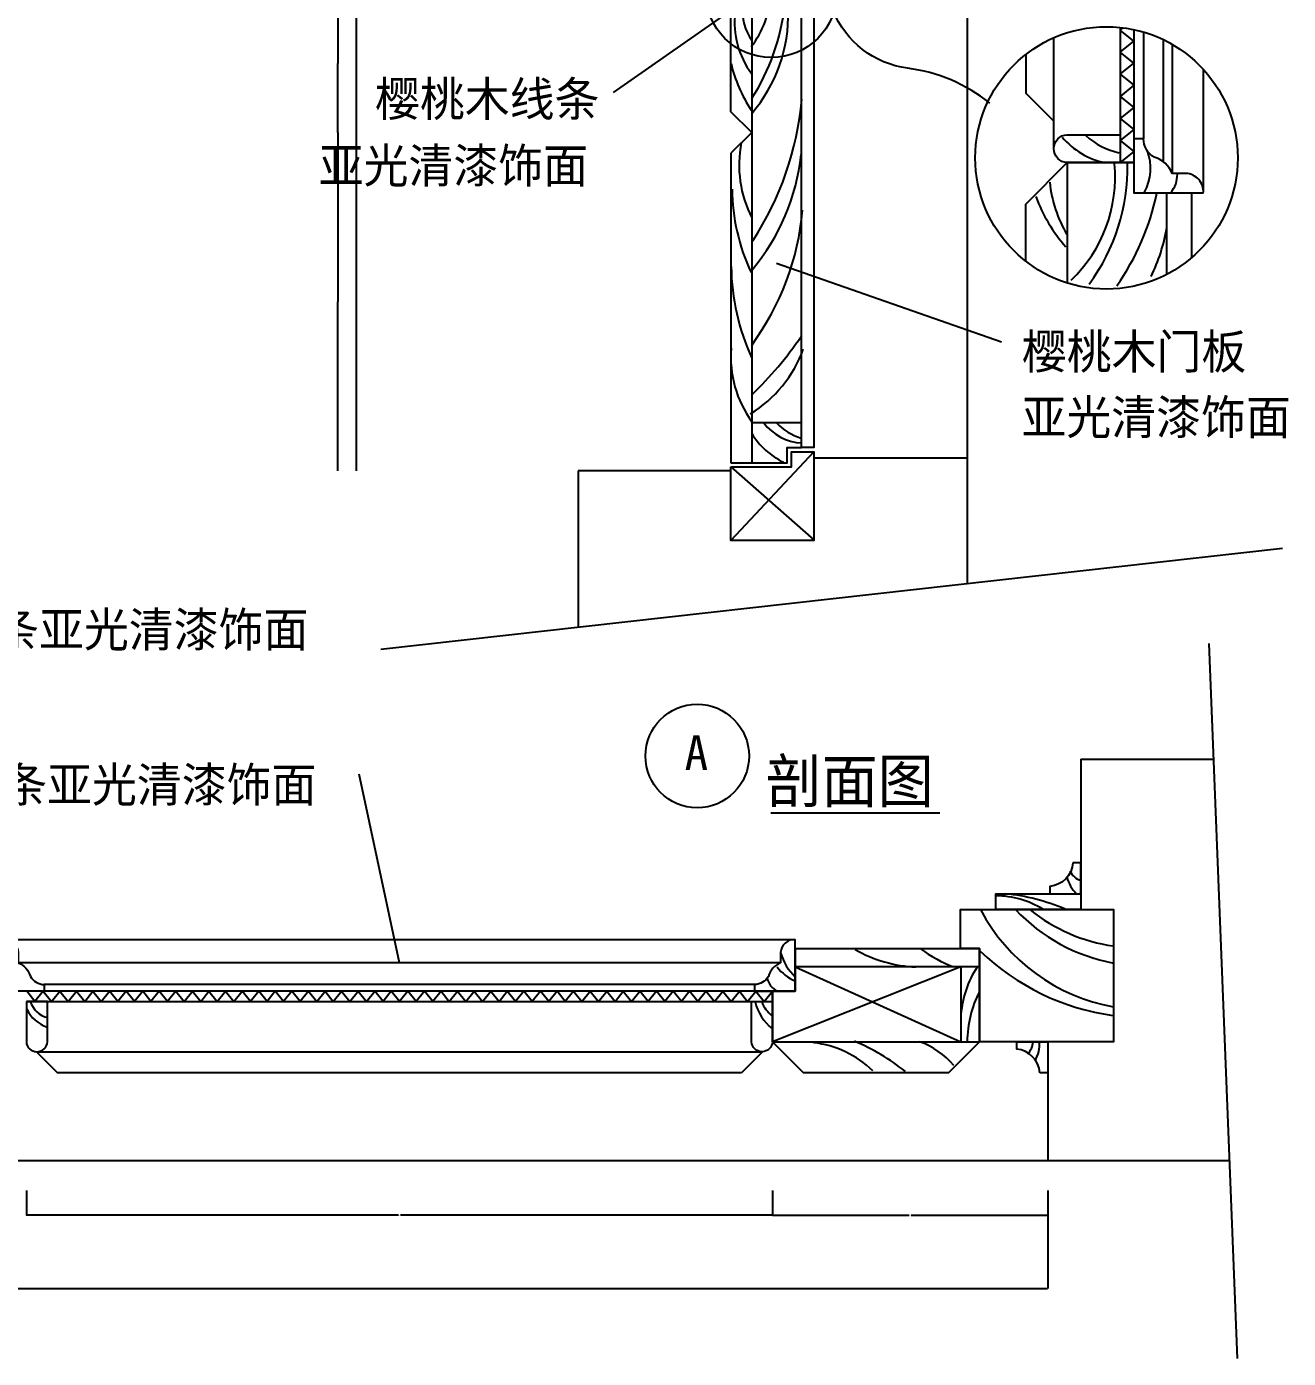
# Model space of a CAD drawing. Header units: metres. Extents: x 98 to 4434, y 156 to 5899.
# Drawn here: x 2580 to 4407, y 311 to 2239 of the extents above; entities that cross this region are included whole.
import ezdxf

# ---------------------------------------------------------------- set-up
doc = ezdxf.new("R2010")
doc.units = ezdxf.units.M
for name, color, linetype in [('2', 2, 'Continuous'), ('3', 3, 'Continuous'), ('4', 4, 'Continuous'), ('7', 7, 'Continuous'), ('BH', 3, 'Continuous'), ('DIM', 3, 'Continuous'), ('TEXT', 3, 'Continuous')]:
    doc.layers.add(name, color=color, linetype=linetype)
doc.dimstyles.get("Standard").update_dxf_attribs({"dimtxt": 2.5, "dimasz": 2.5, "dimexe": 1.25, "dimexo": 0.625, "dimtad": 1, "dimcen": 2.5, "dimazin": 3, "dimtfac": 1, "dimtmove": 0, "dimatfit": 3})

# ---------------------------------------------------------------- blocks, each defined once
blk = doc.blocks.new('*D1')
for p, q in [((2579.2, 553.86), (2579.2, 517.85)), ((3659.66, 553.86), (3659.66, 517.85)), ((3117.93, 517.85), (2578.95, 517.85)), ((3659.91, 517.85), (3120.93, 517.85))]:
    blk.add_line(p, q)
at = {"layer": 'Defpoints'}
for p in [(2579.2, 553.86), (3659.66, 553.86), (3659.66, 517.85)]:
    blk.add_point(p, dxfattribs=at)
at = {"layer": 'DIM', "insert": (3119.43, 517.85), "char_height": 1, "attachment_point": 5}
blk.add_mtext('360', dxfattribs=at)
blk = doc.blocks.new('*D2')
for p, q in [((380.03, 532.75), (380.03, 411.59)), ((4058.37, 532.75), (4058.37, 411.59)), ((380.28, 411.59), (2217.2, 411.59)), ((2221.2, 411.59), (4058.12, 411.59))]:
    blk.add_line(p, q)
at = {"layer": 'Defpoints'}
for p in [(380.03, 532.75), (4058.37, 532.75), (380.03, 411.59)]:
    blk.add_point(p, dxfattribs=at)
at = {"layer": 'DIM', "insert": (2219.2, 411.59), "char_height": 1, "attachment_point": 5}
blk.add_mtext('1200', dxfattribs=at)
blk = doc.blocks.new('*D4')
for p, q in [((3057.31, 5163.41), (3057.31, 3379.79)), ((3057.06, 3379.79), (3056.81, 3379.79)), ((3057.31, 1596.17), (3057.31, 3379.79)), ((3057.31, 3379.79), (3057.31, 3379.79)), ((3057.56, 3379.79), (3057.81, 3379.79))]:
    blk.add_line(p, q)
at = {"layer": 'Defpoints'}
for p in [(3057.31, 5163.41), (3057.31, 3379.79), (3057.31, 1596.17)]:
    blk.add_point(p, dxfattribs=at)
at = {"layer": 'DIM', "insert": (3057.31, 3380.915), "char_height": 1, "attachment_point": 5}
blk.add_mtext('3000', dxfattribs=at)
blk = doc.blocks.new('*D27')
for p, q in [((3030.19, 2085.97), (3030.19, 1841.07)), ((3029.94, 1841.07), (3029.69, 1841.07)), ((3030.19, 1596.17), (3030.19, 1841.07)), ((3030.19, 1841.07), (3030.19, 1841.07)), ((3030.44, 1841.07), (3030.69, 1841.07))]:
    blk.add_line(p, q)
at = {"layer": 'Defpoints'}
for p in [(3030.19, 2085.97), (3030.19, 1841.07), (3030.19, 1596.17)]:
    blk.add_point(p, dxfattribs=at)
at = {"layer": 'DIM', "insert": (3030.19, 1842.195), "char_height": 1, "attachment_point": 5}
blk.add_mtext('240', dxfattribs=at)
blk = doc.blocks.new('*D29')
for p, q in [((3030.19, 2285.97), (3030.19, 2185.97)), ((3029.94, 2185.97), (3029.69, 2185.97)), ((3030.19, 2085.97), (3030.19, 2185.97)), ((3030.19, 2185.97), (3030.19, 2185.97)), ((3030.44, 2185.97), (3030.69, 2185.97))]:
    blk.add_line(p, q)
at = {"layer": 'Defpoints'}
for p in [(3030.19, 2285.97), (3030.19, 2185.97), (3030.19, 2085.97)]:
    blk.add_point(p, dxfattribs=at)
at = {"layer": 'DIM', "insert": (3030.19, 2187.095), "char_height": 1, "attachment_point": 5}
blk.add_mtext('100', dxfattribs=at)
blk = doc.blocks.new('*D51')
for p, q in [((3659.66, 553.86), (3659.66, 517.85)), ((4058.37, 553.86), (4058.37, 517.85)), ((3659.91, 517.85), (3857.515, 517.85)), ((3860.515, 517.85), (4058.12, 517.85))]:
    blk.add_line(p, q)
at = {"layer": 'Defpoints'}
for p in [(3659.66, 553.86), (4058.37, 553.86), (3659.66, 517.85)]:
    blk.add_point(p, dxfattribs=at)
at = {"layer": 'DIM', "insert": (3859.015, 517.85), "char_height": 1, "attachment_point": 5}
blk.add_mtext('120', dxfattribs=at)

msp = doc.modelspace()

# ---------------------------------------------------------------- hatches: boundary and pattern name
at = {"layer": 'BH'}
h = msp.add_hatch(dxfattribs=at)
h.set_pattern_fill('ANSI31', scale=1000)
h.paths.add_polyline_path([(3941.71, 1614.46), (3719.38, 1614.46), (3719.38, 1495.34), (3599.54, 1495.34), (3599.54, 1596.03), (3378.43, 1596.03), (3378.43, 1369.91), (3941.71, 1433.02)])
h = msp.add_hatch(dxfattribs=at)
h.set_pattern_fill('ANSI31', scale=1000)
h.paths.add_polyline_path([(4298.25, 1178.65), (4106.35, 1178.65), (4106.35, 960.95), (4153.48, 960.95), (4153.48, 769.28), (4058.37, 769.28), (4058.37, 724.28), (4058.37, 596.59), (4321.26, 596.59)])
h.paths.add_polyline_path([(332.05, 1178.65), (104.74, 1178.65), (127.75, 596.59), (380.03, 596.59), (380.03, 769.28), (284.92, 769.28), (284.92, 960.95), (332.05, 960.95), (332.05, 983.42)])

# ---------------------------------------------------------------- linework, layer by layer
at = {"layer": '2'}
for points in [[(3941.71, 1614.46), (3719.38, 1614.46), (3719.38, 1495.34), (3599.54, 1495.34), (3599.54, 1596.03), (3378.43, 1596.03)], [(4106.35, 1178.65), (4106.35, 960.95), (4153.48, 960.95), (4153.48, 769.28), (4058.37, 769.28), (4058.37, 596.59)]]:
    msp.add_lwpolyline(points, dxfattribs=at)
at = {"layer": '3'}
for p, q in [((4196.7, 2231.73), (4196.7, 2077.01)), ((4225.21, 2220.83), (4225.21, 2043.96)), ((4238.55, 2213.8), (4238.55, 2026.76)), ((3671.45, 883.31), (2567.42, 883.31)), ((3634.04, 851.92), (2605.11, 851.92))]:
    msp.add_line(p, q, dxfattribs=at)
at = {"layer": '4'}
for p, q in [((3701.73, 1629.73), (3701.73, 2264.14)), ((3599.54, 2116.12), (3599.54, 2256.12)), ((4067.1, 2062.72), (4067.1, 2223.39)), ((3629.54, 2086.12), (3599.54, 2116.12)), ((3629.54, 2086.12), (3599.54, 2116.12)), ((3629.54, 2086.12), (3599.54, 2056.12)), ((3599.54, 2056.12), (3599.54, 1607.67)), ((4026.51, 1982.47), (4086.51, 2042.47)), ((4086.51, 2042.47), (4026.51, 1982.47)), ((4086.51, 2042.47), (4182.95, 2042.47)), ((4182.95, 2042.47), (4086.51, 2042.47)), ((4086.51, 2042.47), (4182.95, 2042.47)), ((4230.9, 1880.73), (4230.9, 1998.52)), ((4266.19, 1998.52), (4266.19, 1904.4)), ((4026.51, 1899.55), (4026.51, 1982.47)), ((3692.62, 842.51), (3692.62, 904.04)), ((3692.62, 904.04), (3692.62, 842.51)), ((3959.66, 877.57), (3692.62, 877.57)), ((3932.39, 877.57), (3932.39, 769.28)), ((3659.66, 842.51), (3692.62, 842.51)), ((3692.62, 842.51), (3659.66, 842.51)), ((3663.19, 842.51), (3692.62, 842.51)), ((2594.39, 754.73), (3644.47, 754.73))]:
    msp.add_line(p, q, dxfattribs=at)
for points in [[(4162.95, 2042.47), (4086.51, 2042.47, -0.96), (4086.51, 2082.97), (4162.95, 2082.97)], [(4258.47, 2026.76), (4238.55, 2026.76, 0.24), (4212.25, 2050.18, -0.25), (4196.8, 2077.01), (4182.95, 2077.01), (4182.95, 1998.52), (4283.52, 1998.52), (4283.52, 1998.52, 0.43)], [(4094.78, 1028.42, -0.37), (4061.35, 994.24), (4061.35, 983.42), (4106.35, 983.42), (4106.35, 1028.42)], [(2567.42, 898.25), (2567.42, 883.31, -0.24), (2584.98, 863.58, 0.25), (2605.11, 851.99), (2605.11, 842.51), (2546.24, 842.51), (2546.24, 917.03), (2546.24, 917.03, -0.43)], [(3671.45, 898.25), (3671.45, 883.31, 0.24), (3653.88, 863.58, -0.25), (3633.75, 851.99), (3633.75, 842.51), (3692.62, 842.51), (3692.62, 917.03), (3692.62, 917.03, 0.43)], [(2579.2, 827.51), (2579.2, 769.28, 0.96), (2609.58, 769.28), (2609.58, 827.51)], [(3659.66, 827.51), (3659.66, 769.28, -0.96), (3629.28, 769.28), (3629.28, 827.51)], [(4046.79, 724.28, 0.37), (4013.37, 758.46), (4013.37, 769.28), (4058.37, 769.28), (4058.37, 724.28)]]:
    msp.add_lwpolyline(points, format="xyb", close=True, dxfattribs=at)
for points in [[(3599.54, 1607.67), (3681.03, 1607.67), (3681.03, 1629.73), (3701.73, 1629.73)], [(3659.66, 769.28), (3659.66, 842.51), (3659.66, 769.28), (3659.66, 842.51), (3692.62, 842.51), (3692.62, 904.04), (3959.66, 904.04), (3959.66, 842.51), (3959.66, 842.51), (3959.66, 769.28), (3914.66, 724.28), (3704.66, 724.28), (3659.66, 769.28), (3704.66, 724.28)]]:
    msp.add_lwpolyline(points, dxfattribs=at)
for points in [[(3599.54, 1601.67), (3687.03, 1601.67), (3687.03, 1623.73), (3719.38, 1623.73), (3719.38, 1495.34), (3599.54, 1495.34)], [(4106.35, 960.95), (3983.27, 960.95), (3983.27, 983.42), (4106.35, 983.42)], [(3931.95, 904.04), (3931.95, 960.95), (4153.48, 960.95), (4153.48, 769.28), (3959.66, 769.28), (3959.66, 904.04)]]:
    msp.add_lwpolyline(points, close=True, dxfattribs=at)
at = {"layer": '7'}
for p, q in [((3629.54, 2286.12), (3629.54, 1607.67)), ((4162.95, 2238.35), (4162.95, 2082.97)), ((4182.95, 2234.94), (4182.95, 2077.01)), ((4026.51, 2199.18), (4026.51, 2142.97)), ((4283.52, 2177.65), (4283.52, 2002.74)), ((4067.1, 2102.38), (4026.51, 2142.97)), ((4086.51, 2042.47), (4086.51, 1868.07)), ((3701.73, 1665.65), (3629.54, 1665.65)), ((3692.62, 917.03), (2549.4, 917.03)), ((3659.66, 842.51), (2605.11, 842.51)), ((2579.2, 827.51), (3633.75, 827.51)), ((2593.74, 754.74), (2624.2, 724.28)), ((3645.12, 754.74), (3614.66, 724.28)), ((3659.66, 769.28), (3959.66, 769.28)), ((3614.66, 724.28), (2624.2, 724.28))]:
    msp.add_line(p, q, dxfattribs=at)
msp.add_lwpolyline([(3719.38, 2264.14), (3719.38, 1629.73), (3701.73, 1629.73)], dxfattribs=at)
at = {"layer": 'BH'}
for p, q in [((3719.38, 1623.73), (3599.54, 1495.34)), ((3599.54, 1601.67), (3719.38, 1496.15)), ((4106.35, 1178.65), (4298.25, 1178.65)), ((3932.39, 877.57), (3659.66, 769.28)), ((3692.62, 877.57), (3932.39, 769.28))]:
    msp.add_line(p, q, dxfattribs=at)
for points in [[(4162.95, 2170.47), (4182.95, 2186.47), (4162.95, 2202.47), (4182.95, 2218.47), (4162.95, 2234.47), (4167.2, 2237.87)], [(4162.95, 2170.47), (4182.95, 2154.47), (4162.95, 2138.47), (4182.95, 2122.47), (4162.95, 2106.47), (4182.95, 2090.47), (4162.95, 2074.47), (4182.95, 2058.47), (4162.95, 2042.47)], [(2603.66, 842.51), (2591.66, 827.51), (2579.66, 842.51), (2579.2, 841.93)], [(2603.66, 842.51), (2615.66, 827.51), (2627.66, 842.51), (2639.66, 827.51), (2651.66, 842.51), (2663.66, 827.51), (2675.66, 842.51), (2687.66, 827.51), (2699.66, 842.51)], [(2795.66, 842.51), (2783.66, 827.51), (2771.66, 842.51), (2759.66, 827.51), (2747.66, 842.51), (2735.66, 827.51), (2723.66, 842.51), (2711.66, 827.51), (2699.66, 842.51)], [(2795.66, 842.51), (2807.66, 827.51), (2819.66, 842.51), (2831.66, 827.51), (2843.66, 842.51), (2855.66, 827.51), (2867.66, 842.51), (2879.66, 827.51), (2891.66, 842.51)], [(2987.66, 842.51), (2975.66, 827.51), (2963.66, 842.51), (2951.66, 827.51), (2939.66, 842.51), (2927.66, 827.51), (2915.66, 842.51), (2903.66, 827.51), (2891.66, 842.51)], [(2987.66, 842.51), (2999.66, 827.51), (3011.66, 842.51), (3023.66, 827.51), (3035.66, 842.51), (3047.66, 827.51), (3059.66, 842.51), (3071.66, 827.51), (3083.66, 842.51)], [(3179.66, 842.51), (3167.66, 827.51), (3155.66, 842.51), (3143.66, 827.51), (3131.66, 842.51), (3119.66, 827.51), (3107.66, 842.51), (3095.66, 827.51), (3083.66, 842.51)], [(3179.66, 842.51), (3191.66, 827.51), (3203.66, 842.51), (3215.66, 827.51), (3227.66, 842.51), (3239.66, 827.51), (3251.66, 842.51), (3263.66, 827.51), (3275.66, 842.51)], [(3371.66, 842.51), (3359.66, 827.51), (3347.66, 842.51), (3335.66, 827.51), (3323.66, 842.51), (3311.66, 827.51), (3299.66, 842.51), (3287.66, 827.51), (3275.66, 842.51)], [(3371.66, 842.51), (3383.66, 827.51), (3395.66, 842.51), (3407.66, 827.51), (3419.66, 842.51), (3431.66, 827.51), (3443.66, 842.51), (3455.66, 827.51), (3467.66, 842.51)], [(3563.66, 842.51), (3551.66, 827.51), (3539.66, 842.51), (3527.66, 827.51), (3515.66, 842.51), (3503.66, 827.51), (3491.66, 842.51), (3479.66, 827.51), (3467.66, 842.51)], [(3563.66, 842.51), (3575.66, 827.51), (3587.66, 842.51), (3599.66, 827.51), (3611.66, 842.51), (3623.66, 827.51), (3635.66, 842.51), (3647.66, 827.51), (3659.66, 842.51)]]:
    msp.add_lwpolyline(points, dxfattribs=at)
for centre, radius, start, end in [((3514.64, 2297.57), 143.75, 322.71, 355.49), ((3729.84, 2245.63), 125.08, 173.47, 216.29), ((3694.18, 2263.93), 78.36, 175.7, 215.02), ((3464.46, 2256.23), 218.03, 319.2, 1.74), ((3349.88, 2310.53), 330.31, 327.84, 353.09), ((3807.96, 2236.23), 214.34, 193.54, 213.39), ((3255.53, 2174.42), 448.48, 326.88, 354.79), ((3779.18, 2038.65), 167.81, 168.85, 207.05), ((4164.21, 2151.15), 111.24, 220.08, 258.03), ((4183.16, 2157.67), 103.11, 227.54, 258.05), ((3394.53, 2086.24), 308.22, 319.83, 354.02), ((4135.12, 2034.08), 72.02, 331.4, 20.71), ((3949.25, 2021.33), 206.61, 313.78, 5.45), ((3889.79, 2034.85), 283.81, 323.65, 1.23), ((4206.4, 2024.81), 39.53, 319.07, 1.41), ((4241.26, 2031.65), 180.95, 185.57, 211.32), ((3895.75, 2007.83), 294.74, 180.72, 204.96), ((4252.79, 2069.82), 224.98, 199.86, 221.62), ((3855.17, 2074.23), 369.02, 325.25, 348.12), ((3314.6, 2008.44), 390.2, 323.94, 354.85), ((3966.43, 1994.69), 268.42, 334.15, 349.97), ((3929.06, 1896.36), 329.24, 180.79, 204.61), ((3253.44, 2097.59), 542.79, 313.93, 325.56), ((3758.63, 1760.83), 159.3, 175.42, 215.98), ((3530.93, 1835.91), 184.67, 301.67, 339.86), ((3706.17, 1710.99), 74.7, 217.5, 266.59), ((3724.21, 1720.29), 80.1, 223.01, 253.23), ((3722.55, 1706.6), 108.66, 211.28, 244.47), ((4140.13, 1022.64), 56.18, 195.7, 224.13), ((4111.45, 1025.18), 22.69, 202.2, 257.11), ((3983.03, 851.45), 129.09, 58.24, 89.84), ((3971.73, 705.38), 279.1, 66.44, 84.82), ((4201.12, 1086.78), 271.25, 207.72, 259.88), ((4201.01, 1139.1), 260.29, 223.3, 259.48), ((4188.44, 1154.16), 248.76, 231.29, 261.85), ((3746.16, 919.35), 77.64, 195.77, 226.31), ((3874.52, 1067.78), 190.41, 240.08, 267.86), ((4002.65, 1080.49), 218.53, 233.93, 248.22), ((4199.57, 1149.1), 344.93, 226.12, 262.18), ((3714.97, 913.46), 60.38, 216.55, 248.19), ((4081.73, 796.19), 149.72, 147.21, 175.09), ((3676.78, 865.59), 24.99, 187.54, 247.47), ((4109.12, 766.8), 167.65, 153.28, 179.1), ((2624.58, 837.69), 49.57, 205.17, 252.02), ((2618.74, 838.81), 35.8, 199.19, 255.82), ((3700.46, 841.89), 67.53, 192.83, 232.8), ((3685.85, 842.47), 44.46, 200.12, 233.4), ((3702.94, 622.93), 145.72, 45.65, 83.62), ((3658.1, 484.63), 309.66, 51.22, 67.13), ((3831.99, 657.62), 118.82, 40.52, 70), ((3997.55, 775.63), 40.32, 322.49, 350.73), ((3999.86, 765.55), 46.5, 329.2, 4.23)]:
    msp.add_arc(centre, radius, start, end, dxfattribs=at)
at = {"layer": 'DIM'}
for p, q in [((3941.71, 5821.88), (3941.71, 1433.02)), ((3378.43, 1596.03), (3378.43, 1369.91)), ((3092.66, 1337.89), (4398.02, 1484.14)), ((4291.63, 1346.03), (4332.57, 310.62)), ((4321.26, 596.59), (127.75, 596.59))]:
    msp.add_line(p, q, dxfattribs=at)
msp.add_lwpolyline([(3974.18, 2128.61, 0.14), (3855.29, 2179.2, -0.27), (3747.41, 2262.77)], format="xyb", dxfattribs=at)
for centre, radius in [((3657.96, 2289.57), 95), ((4143.37, 2049.37), 190)]:
    msp.add_circle(centre, radius, dxfattribs=at)
at = {"layer": 'TEXT'}
msp.add_line((3657.19, 1100.57), (3902.09, 1100.57), dxfattribs=at)
msp.add_circle((3550.71, 1183.07), 75, dxfattribs=at)

# ---------------------------------------------------------------- texts
for s, height, p in [('樱桃木线条', 50, (3084.07, 2109.65)), ('亚光清漆饰面', 50, (3002.56, 2013.12)), ('樱桃木门板', 50, (4020.79, 1743.77)), ('亚光清漆饰面', 50, (4020.27, 1648.8)), ('樱桃木线条亚光清漆饰面', 50, (2272.6, 1341.18)), ('A', 50, (3532.42, 1162.96)), ('剖面图', 62.5, (3649.53, 1115.52)), ('樱桃木线条亚光清漆饰面', 50, (2284.23, 1116.48))]:
    msp.add_text(s, height=height, dxfattribs=at).set_placement(p)

# ---------------------------------------------------------------- dimensions: what is measured, and where the dimension line sits
at = {"layer": 'DIM'}
for base, p1, p2, text, picture, middle in [((3057.31, 3379.79), (3057.31, 5163.41), (3057.31, 1596.17), '3000', '*D4', (3057.31, 3380.915)), ((3030.19, 2185.97), (3030.19, 2085.97), (3030.19, 2285.97), '100', '*D29', (3030.19, 2187.095)), ((3030.19, 1841.07), (3030.19, 1596.17), (3030.19, 2085.97), '240', '*D27', (3030.19, 1842.195)), ((3659.66, 517.85), (3659.66, 553.86), (2579.2, 553.86), '360', '*D1', (3119.43, 517.85)), ((3659.66, 517.85), (3659.66, 553.86), (4058.37, 553.86), '120', '*D51', (3859.015, 517.85)), ((380.03, 411.59), (380.03, 532.75), (4058.37, 532.75), '1200', '*D2', (2219.2, 411.59))]:
    dim = msp.add_linear_dim(base=base, p1=p1, p2=p2, text=text, dimstyle='Standard', dxfattribs=at)
    dim.commit()
    dim.dimension.update_dxf_attribs({"geometry": picture, "text_midpoint": middle})

# ---------------------------------------------------------------- leaders
for points in [[(3647.6, 2296.95), (3429.16, 2144.12)], [(3665.6, 1896.81), (3991.23, 1783.06)], [(3119.43, 883.31), (3061.35, 1156.58)]]:
    msp.add_leader(points, dimstyle='Standard', dxfattribs=at)

doc.saveas('drawing.dxf')
